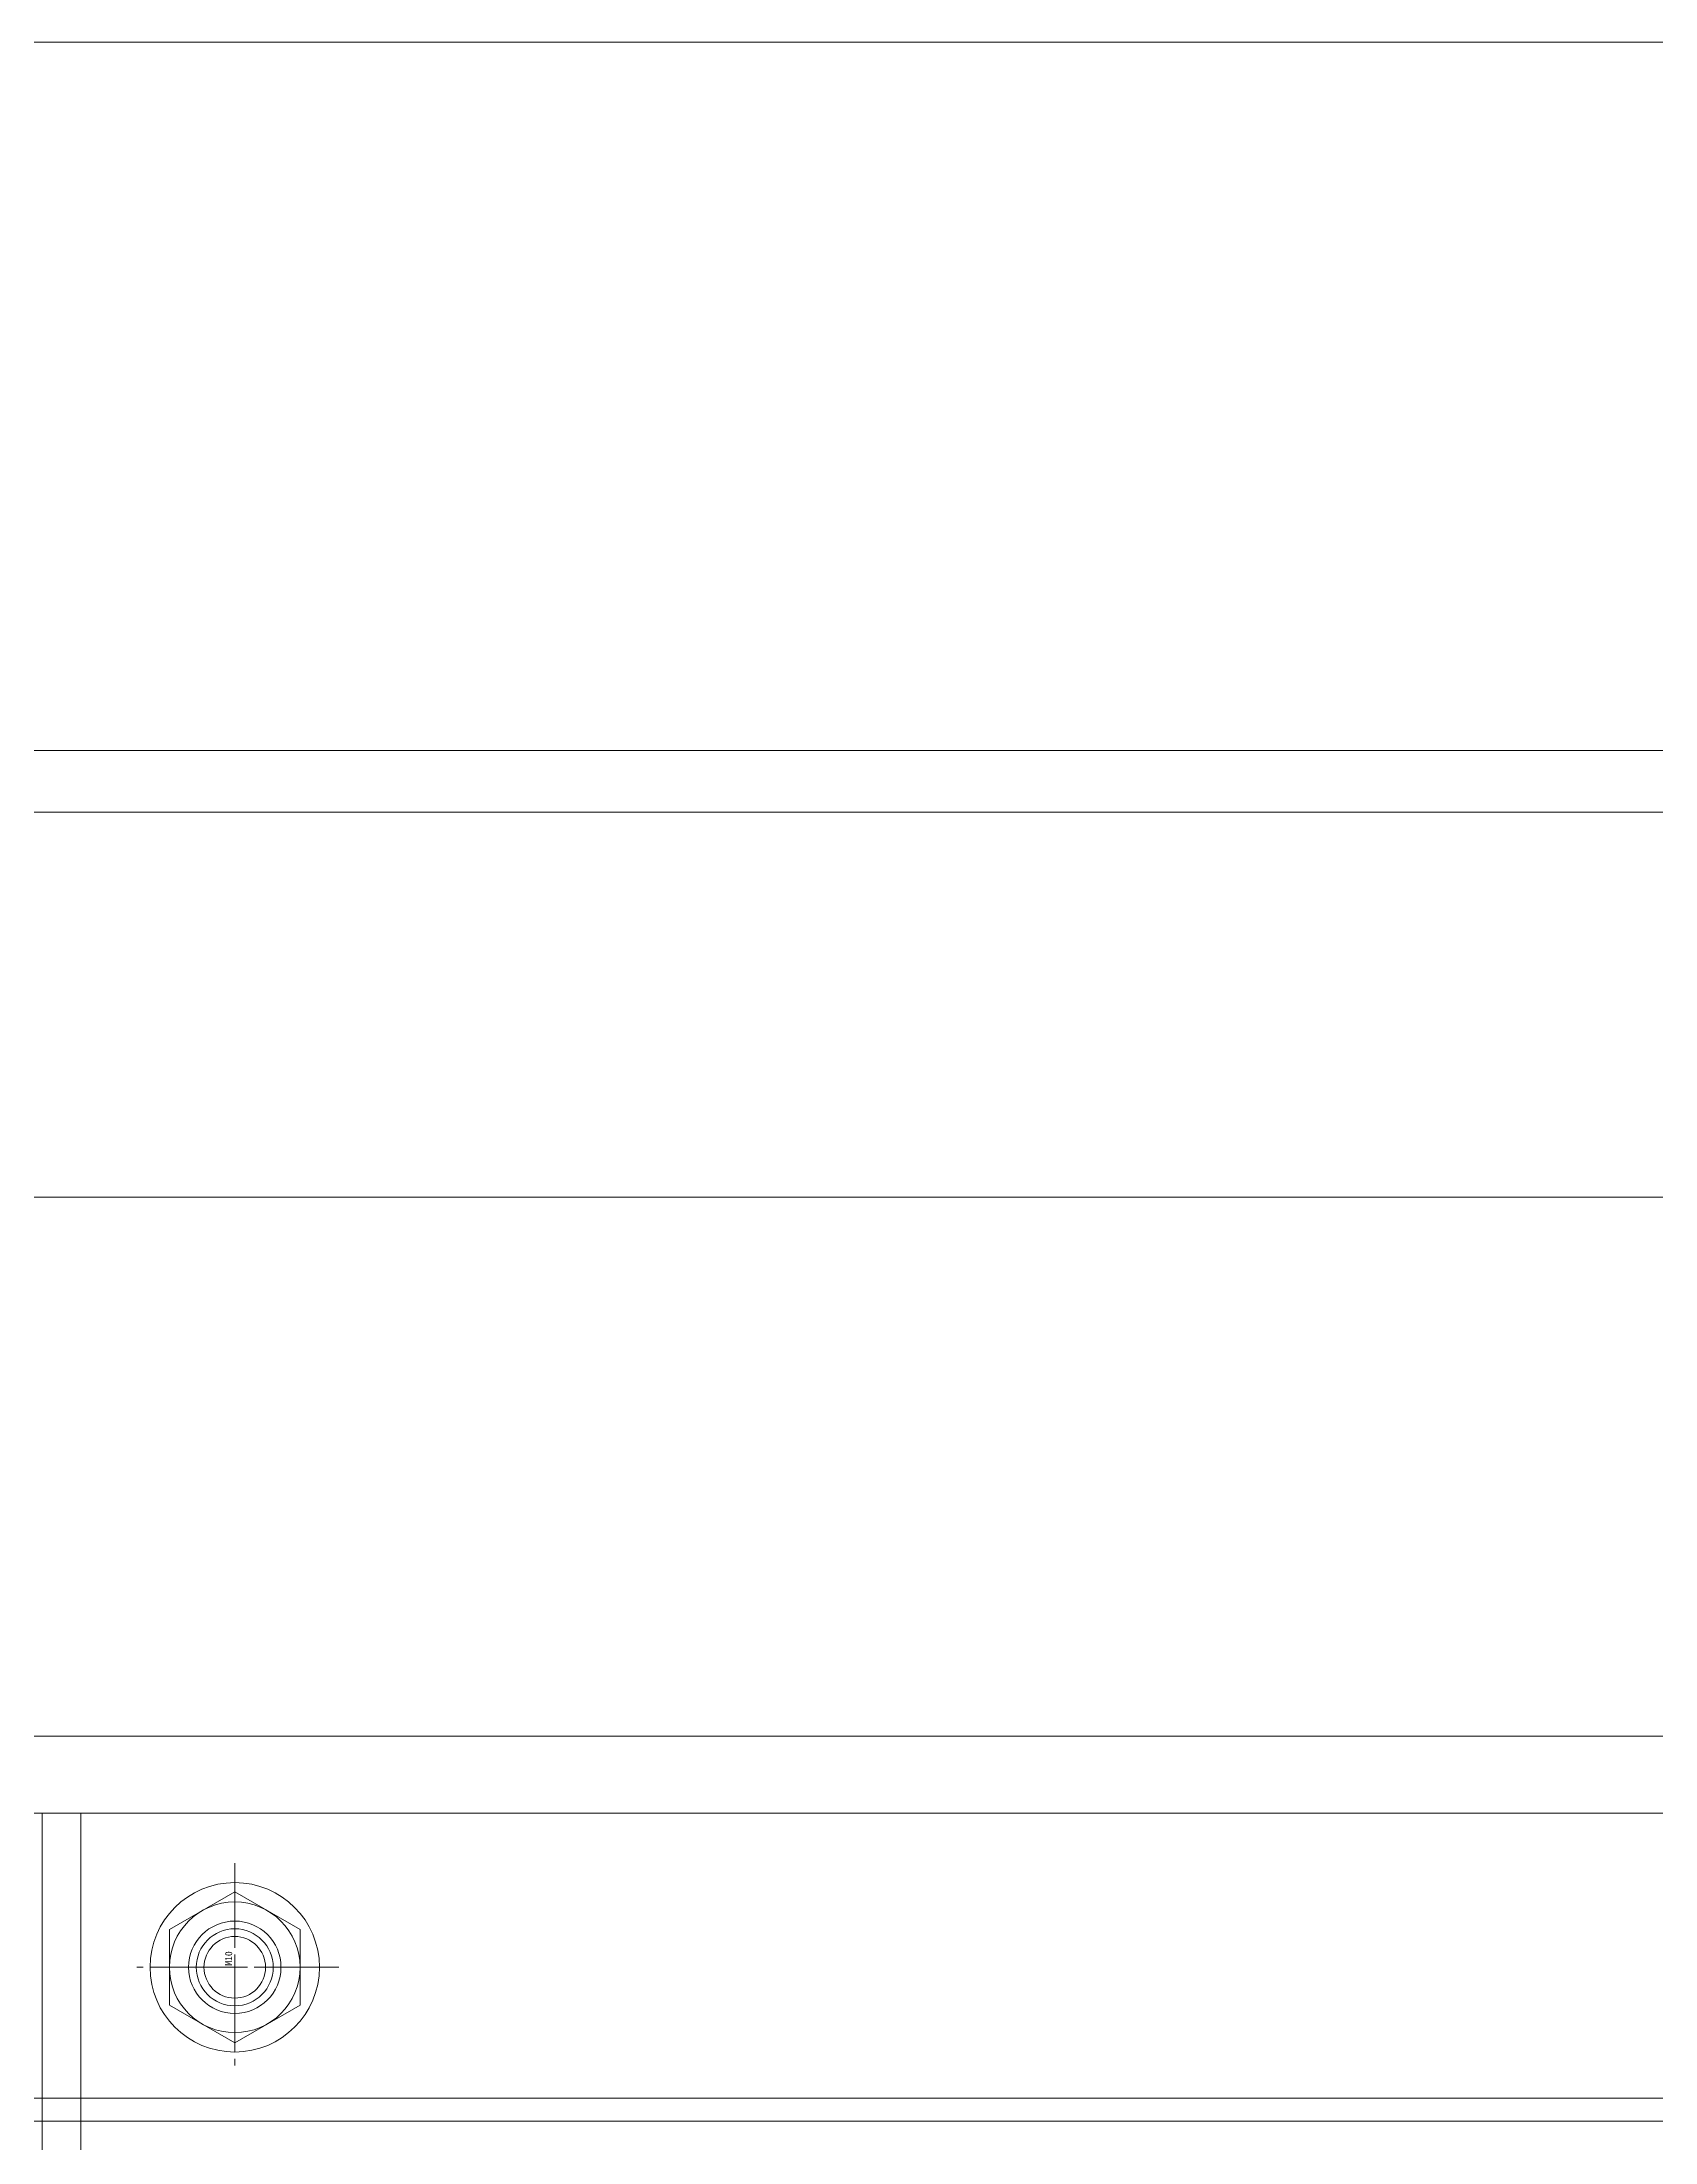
# Model space of a CAD drawing. Units: millimetres at full size. Extents: x -21196 to 21204, y -11807 to 11807.
# Drawn here: x -7129.6 to -6920.1, y -1602.8 to -1330.1 of the extents above; entities that cross this region are included whole.
import ezdxf
from ezdxf.enums import TextEntityAlignment as Align

# ---------------------------------------------------------------- set-up
doc = ezdxf.new("R2010")
doc.units = ezdxf.units.MM
doc.header["$LTSCALE"] = 0.5
doc.linetypes.add('USER3', pattern=[26.999999, 20.299999, -1.7, 0.8, -1.7, 0.8, -1.7])
doc.linetypes.add('USER4', pattern=[27.1, 22, -1.7, 1.7, -1.7])
doc.layers.add('1-0_設備-5(241129配置図菊池追記(立面図).jww)(機器配置図 260128.dwg)', color=7, linetype='Continuous', lineweight=9)
doc.styles.add('ＭＳ ゴシック', font='')
doc.styles.get('ＭＳ ゴシック').set_extended_font_data('MS Gothic')

msp = doc.modelspace()

# ---------------------------------------------------------------- linework, layer by layer
at = {"layer": '1-0_設備-5(241129配置図菊池追記(立面図).jww)(機器配置図 260128.dwg)'}
for p, q in [((-9209.5215, -1422.1471), (-6709.5215, -1422.1471)), ((-9209.5215, -1422.1471), (-6709.5215, -1422.1471)), ((-9209.5215, -1422.1471), (-6709.5215, -1422.1471)), ((-7234.5215, -1550.1471), (-6709.5215, -1550.1471)), ((-7124.5215, -1560.1471), (-7124.5215, -3040.1471)), ((-7113.0085, -1585.0471), (-7113.0085, -1575.2471)), ((-7113.0085, -1585.0471), (-7104.5215, -1589.9471)), ((-7329.5215, -1597.1471), (-6629.5215, -1597.1471)), ((-6635.5215, -1600.1471), (-7323.5215, -1600.1471))]:
    msp.add_line(p, q, dxfattribs=at)
at = {"layer": '1-0_設備-5(241129配置図菊池追記(立面図).jww)(機器配置図 260128.dwg)', "linetype": 'USER4'}
for p, q in [((-7104.5215, -1566.6349), (-7104.5215, -1593.6594)), ((-7104.5215, -1589.4882), (-7104.5215, -1570.8061)), ((-7104.5215, -1589.4882), (-7104.5215, -1570.8061)), ((-7091.0093, -1580.1471), (-7118.0338, -1580.1471)), ((-7113.8626, -1580.1471), (-7095.1805, -1580.1471)), ((-7113.8626, -1580.1471), (-7095.1805, -1580.1471))]:
    msp.add_line(p, q, dxfattribs=at)
at = {"layer": '1-0_設備-5(241129配置図菊池追記(立面図).jww)(機器配置図 260128.dwg)'}
for points in [[(-9209.5215, -1330.1471), (-6709.5215, -1330.1471), (-6709.5215, -1430.1471), (-9209.5215, -1430.1471)], [(-9209.5215, -1330.1471), (-6709.5215, -1330.1471), (-6709.5215, -1430.1471), (-9209.5215, -1430.1471)], [(-9209.5215, -1330.1471), (-6709.5215, -1330.1471), (-6709.5215, -1430.1471), (-9209.5215, -1430.1471)], [(-6629.5215, -1565.1471), (-6629.5215, -1600.1471), (-7329.5215, -1600.1471), (-7329.5215, -1565.1471), (-7324.5215, -1560.1471), (-6634.5215, -1560.1471)], [(-6829.5215, -1560.1471), (-6829.5215, -3040.1471), (-7129.5215, -3040.1471), (-7129.5215, -1560.1471)]]:
    msp.add_lwpolyline(points, close=True, dxfattribs=at)
at = {"layer": '1-0_設備-5(241129配置図菊池追記(立面図).jww)(機器配置図 260128.dwg)', "linetype": 'USER3'}
for points in [[(-8999.5215, -1480.1471), (-6779.5215, -1480.1471), (-6779.5215, -3380.1471), (-8999.5215, -3380.1471)], [(-8999.5215, -1480.1471), (-6832.4215, -1480.1471), (-6832.4215, -3380.1471), (-8999.5215, -3380.1471)], [(-8995.3229, -1480.1471), (-6686.0215, -1480.1471), (-6686.0215, -3380.1471), (-8995.3229, -3380.1471)]]:
    msp.add_lwpolyline(points, close=True, dxfattribs=at)
at = {"layer": '1-0_設備-5(241129配置図菊池追記(立面図).jww)(機器配置図 260128.dwg)'}
for points in [[(-6624.5215, -2965.1471), (-6624.5215, -3035.1471), (-6629.5215, -3040.1471), (-7329.5215, -3040.1471), (-7334.5215, -3035.1471), (-7334.5215, -1565.1471), (-7329.5215, -1560.1471), (-6629.5215, -1560.1471), (-6624.5215, -1565.1471), (-6624.5215, -1635.1471)], [(-7096.0345, -1575.2471), (-7104.5215, -1570.3471), (-7113.0085, -1575.2471)], [(-7104.5215, -1589.9471), (-7096.0345, -1585.0471), (-7096.0345, -1575.2471)]]:
    msp.add_lwpolyline(points, dxfattribs=at)
for radius in [11, 8.487, 6, 6, 5, 4]:
    msp.add_circle((-7104.5215, -1580.1471), radius, dxfattribs=at)

# ---------------------------------------------------------------- texts
at = {"layer": '1-0_設備-5(241129配置図菊池追記(立面図).jww)(機器配置図 260128.dwg)', "style": 'ＭＳ ゴシック'}
msp.add_text('M10', height=0.918, rotation=90, dxfattribs=at).set_placement((-7104.5848, -1579.94), align=Align.BOTTOM_LEFT)

doc.saveas('drawing.dxf')
